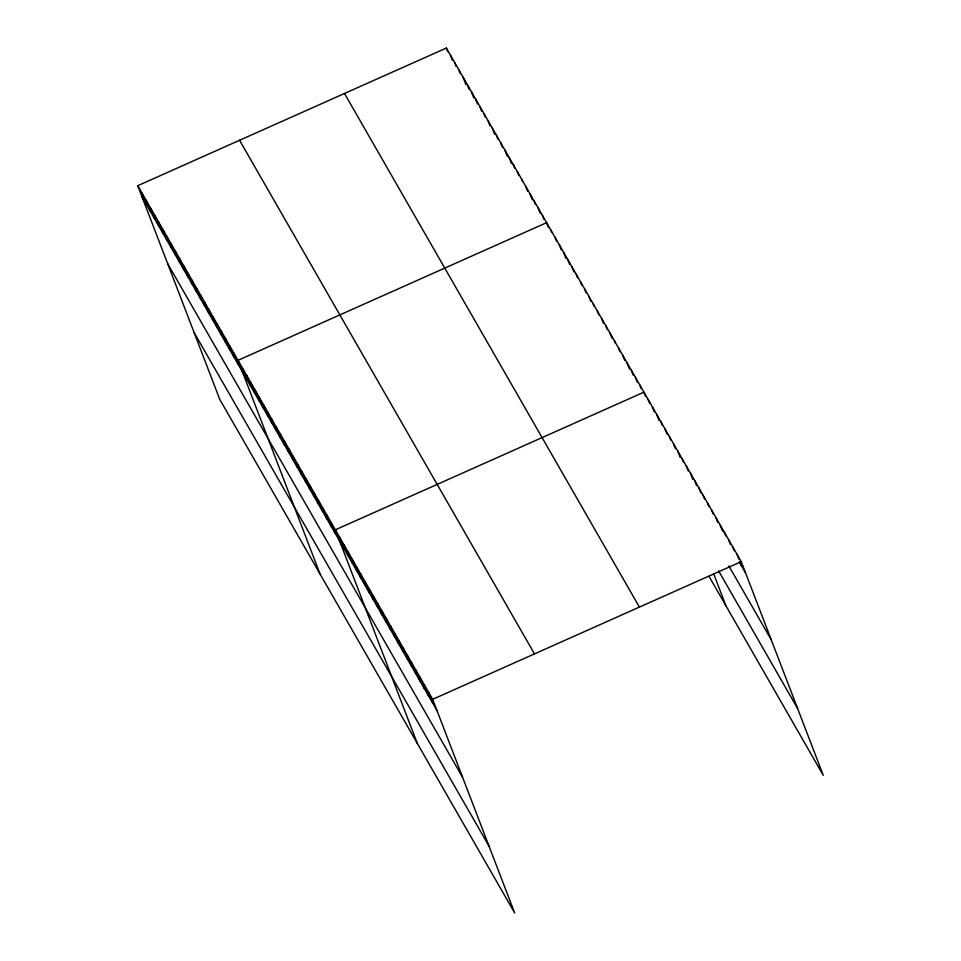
<?xml version="1.0" encoding="UTF-8"?>
<svg xmlns="http://www.w3.org/2000/svg" width="961" height="961" viewBox="0 0 961 961"><rect width="100%" height="100%" fill="white"/><g stroke="black" fill="none" stroke-linecap="round" stroke-linejoin="round"><path stroke-width="1.44" d="M137.747 185.701L432.666 699.32L514.664 912.95L219.745 399.332L137.747 185.701L446.336 48.05L741.255 561.668L823.253 775.299L709.014 576.324M432.666 699.32L741.255 561.668M739.225 561.873L745.568 572.924M728.894 566.017L771.202 639.714M718.636 570.954L797.618 708.509M344.494 93.469L639.413 607.1M239.577 140.282L534.496 653.9M142.06 196.957L436.979 710.575M167.694 263.734L462.613 777.353M194.11 332.542L489.029 846.16M737.027 554.305L738.937 559.302M739.898 561.801L741.339 565.561M732.787 546.929L734.228 550.689M728.558 539.565L730.48 544.563M724.33 532.19L725.771 535.95M720.101 524.826L722.492 531.073M715.861 517.45L717.783 522.46M711.633 510.087L713.074 513.835M707.404 502.711L708.846 506.471M703.176 495.347L704.605 499.095M698.935 487.972L700.857 492.981M694.707 480.608L696.629 485.605M690.478 473.244L692.881 479.491M686.238 465.869L688.16 470.866M682.01 458.505L683.451 462.253M677.781 451.129L680.184 457.388M673.553 443.766L675.475 448.763M669.312 436.39L670.754 440.138M665.084 429.026L667.006 434.024M660.856 421.651L662.297 425.399M656.627 414.287L659.018 420.534M652.387 406.911L654.309 411.921M648.158 399.548L649.6 403.296M645.372 395.932L643.93 392.172L335.341 529.823L417.338 743.454M713.651 573.801L725.939 605.802M639.702 384.808L641.143 388.556M635.461 377.433L637.383 382.442M631.233 370.069L633.155 375.066M627.004 362.693L629.407 368.952M622.776 355.33L624.698 360.327M618.536 347.966L619.977 351.714M614.307 340.59L615.268 343.089M610.079 333.227L612.001 338.224M605.85 325.851L607.292 329.599M601.61 318.487L603.532 323.485M597.382 311.112L598.823 314.86M593.153 303.748L594.114 306.247M588.925 296.372L590.835 301.382M584.684 289.009L586.126 292.757M580.456 281.633L581.898 285.381M576.228 274.269L577.669 278.017M571.999 266.894L573.909 271.903M567.759 259.53L569.681 264.527M563.53 252.154L565.933 258.413M559.302 244.791L561.224 249.788M555.074 237.415L556.503 241.175M550.833 230.051L551.794 232.55M548.527 227.685L546.605 222.676L238.016 360.327L320.025 573.957M542.424 215.408L543.866 219.156M538.256 208.129L540.166 213.126M534.076 200.849L535.517 204.609M529.895 193.581L532.298 199.828M525.715 186.302L527.637 191.299M521.535 179.022L522.496 181.521M517.354 171.743L518.796 175.503M513.186 164.475L514.628 168.223M509.006 157.196L511.408 163.442M504.825 149.916L507.228 156.175M500.645 142.636L502.567 147.646M496.465 135.369L497.906 139.117M492.296 128.089L494.687 134.336M488.116 120.81L490.038 125.819M483.936 113.542L485.377 117.29M479.755 106.263L481.677 111.26M475.575 98.983L477.497 103.98M471.407 91.703L473.797 97.962M467.707 85.685L469.148 89.433M463.046 77.156L465.929 84.652M458.865 69.877L460.307 73.625M454.685 62.597L456.127 66.357M450.517 55.33L452.427 60.327M446.336 48.05L447.778 51.798M428.426 691.956L432.75 703.212M424.197 684.58L428.522 695.836M419.969 677.217L424.281 688.472M415.741 669.841L420.053 681.097M411.5 662.477L415.825 673.733M407.272 655.102L411.596 666.357M403.043 647.738L407.356 658.994M398.815 640.362L403.127 651.618M394.575 632.999L398.899 644.254M390.346 625.623L394.671 636.879M386.118 618.259L390.43 629.515M381.889 610.896L386.202 622.139M377.649 603.52L381.973 614.776M373.421 596.156L377.745 607.4M369.192 588.781L373.505 600.036M364.964 581.417L369.276 592.661M360.723 574.041L365.048 585.297M356.495 566.678L360.819 577.921M352.267 559.302L356.579 570.558M348.038 551.938L352.351 563.194M343.798 544.563L348.122 555.818M339.569 537.199L343.894 548.455M331.113 522.46L335.425 533.715M326.872 515.084L331.197 526.34M322.644 507.72L326.968 518.976M318.415 500.345L322.728 511.6M314.187 492.981L318.499 504.237M309.947 485.605L314.271 496.861M305.718 478.242L310.043 489.497M301.49 470.878L305.802 482.122M297.261 463.502L301.574 474.758M293.021 456.139L297.345 467.382M288.793 448.763L293.117 460.019M284.564 441.399L288.877 452.643M280.336 434.024L284.648 445.279M276.095 426.66L280.42 437.904M271.867 419.284L276.191 430.54M267.639 411.921L271.951 423.176M263.41 404.545L267.723 415.801M259.17 397.181L263.494 408.437M254.941 389.806L259.266 401.061M250.713 382.442L255.025 393.698M246.484 375.066L250.797 386.322M242.244 367.703L246.569 378.958M233.835 353.059L238.16 364.303M229.655 345.78L233.979 357.036M225.487 338.5L229.799 349.756M221.306 331.233L225.619 342.476M217.126 323.953L221.45 335.209M212.946 316.674L217.27 327.929M208.765 309.394L213.09 320.65M204.597 302.126L208.909 313.37M200.417 294.847L204.729 306.103M196.236 287.567L200.561 298.823M192.056 280.288L196.38 291.543M187.875 273.02L192.2 284.264M183.707 265.741L188.02 276.996M179.527 258.461L183.839 269.717M175.346 251.193L179.659 262.437M171.166 243.914L175.491 255.17M166.986 236.634L171.31 247.89M162.805 229.355L167.13 240.61M158.637 222.087L162.95 233.331M154.457 214.808L158.769 226.063M150.276 207.528L154.601 218.784M146.096 200.248L150.421 211.504M141.916 192.981L146.24 204.225"/></g></svg>
